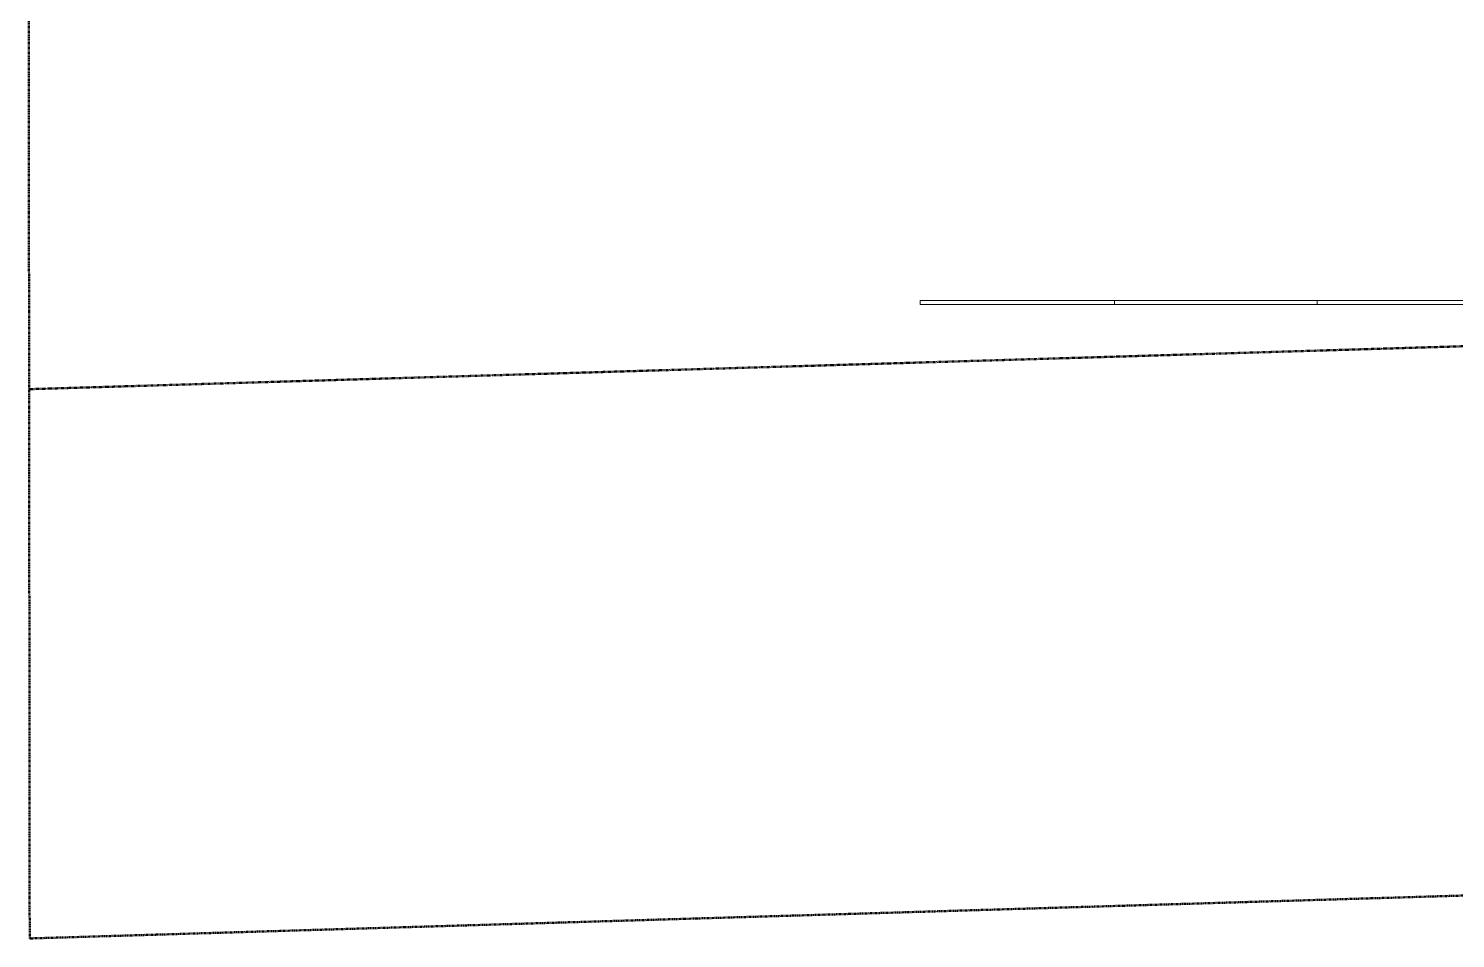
# Model space of a CAD drawing. Header units: inches. Extents: x -4218 to -1830, y 9767 to 12426.
# Drawn here: x -3987.2 to -3716.9, y 9767.3 to 9939.7 of the extents above; entities that cross this region are included whole.
import ezdxf

# ---------------------------------------------------------------- set-up
doc = ezdxf.new("R2010")
doc.units = ezdxf.units.IN
doc.header["$MEASUREMENT"] = 0
doc.linetypes.add('Dash 1_16_', pattern=[0.125, 0.0625, -0.0625])
doc.linetypes.add('Double Dash 3_8_', pattern=[1, 0.375, -0.125, 0.125, -0.125, 0.125, -0.125])
for name, color, linetype, lineweight in [('A-GLAZ-CURT', 52, 'Continuous', 9), ('C-PROP-LINE', 91, 'Double Dash 3_8_', 50), ('C-PROP-LINE-1', 91, 'Dash 1_16_', 50)]:
    doc.layers.add(name, color=color, linetype=linetype, lineweight=lineweight)

# ---------------------------------------------------------------- blocks, each defined once
blk = doc.blocks.new('Horizontal_Siding - Horizontal_Siding-2907273-BACKGROUND - RCP - 1ST FLOOR')
at = {"layer": 'A-GLAZ-CURT'}
for p, q in [((19.17, 2.25), (-19.17, 2.25)), ((-19.17, 2.25), (-19.17, 1.5)), ((-19.17, 1.5), (19.17, 1.5)), ((19.17, 2.25), (19.17, 1.5))]:
    blk.add_line(p, q, dxfattribs=at)
blk = doc.blocks.new('Horizontal_Siding - Horizontal_Siding-2907272-BACKGROUND - RCP - 1ST FLOOR')
at = {"layer": 'A-GLAZ-CURT'}
for p, q in [((18.42, 2.25), (-18.42, 2.25)), ((-18.42, 2.25), (-18.42, 1.5)), ((-18.42, 1.5), (18.42, 1.5)), ((18.42, 2.25), (18.42, 1.5))]:
    blk.add_line(p, q, dxfattribs=at)
blk = doc.blocks.new('Family - ___-1878357-BACKGROUND - RCP - 1ST FLOOR')
at = {"layer": 'C-PROP-LINE'}
for p, q in [((-3987.23, 9980.19), (-3987.01, 9767.34)), ((-3831.82, 9771.98), (-2096.45, 9823.93)), ((-3860.72, 9771.12), (-3831.82, 9771.98)), ((-3987.01, 9767.34), (-3860.72, 9771.12))]:
    blk.add_line(p, q, dxfattribs=at)
blk = doc.blocks.new('Family - ___-2855424-BACKGROUND - RCP - 1ST FLOOR')
at = {"layer": 'C-PROP-LINE-1'}
blk.add_line((-3987.11, 9871.38), (-1939.77, 9932.67), dxfattribs=at)

msp = doc.modelspace()

# ---------------------------------------------------------------- block references
at = {"layer": 'A-GLAZ-CURT', "rotation": 180}
for name, p in [('Horizontal_Siding - Horizontal_Siding-2907272-BACKGROUND - RCP - 1ST FLOOR', (-3799.91, 9889.69)), ('Horizontal_Siding - Horizontal_Siding-2907273-BACKGROUND - RCP - 1ST FLOOR', (-3762.32, 9889.69)), ('Horizontal_Siding - Horizontal_Siding-2907273-BACKGROUND - RCP - 1ST FLOOR', (-3723.98, 9889.69))]:
    msp.add_blockref(name, p, dxfattribs=at)
at = {"layer": 'C-PROP-LINE'}
msp.add_blockref('Family - ___-1878357-BACKGROUND - RCP - 1ST FLOOR', (0, 0), dxfattribs=at)
at = {"layer": 'C-PROP-LINE-1'}
msp.add_blockref('Family - ___-2855424-BACKGROUND - RCP - 1ST FLOOR', (0, 0), dxfattribs=at)

doc.saveas('drawing.dxf')
